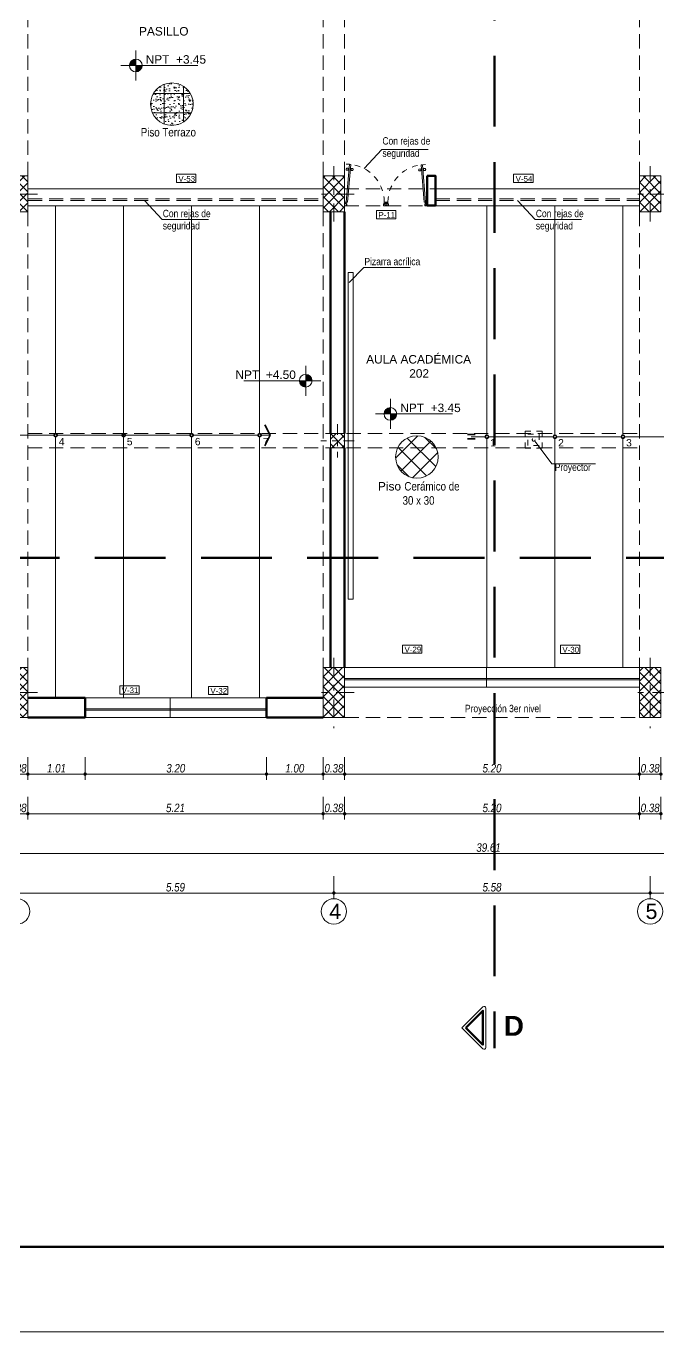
# Model space of a CAD drawing. Header units: inches. Extents: x 140 to 978, y -82 to 38.
# Drawn here: x 700.98 to 712.13, y -22.35 to 0.7 of the extents above; entities that cross this region are included whole.
import ezdxf

# ---------------------------------------------------------------- set-up
doc = ezdxf.new("R2010")
doc.units = ezdxf.units.IN
doc.header["$MEASUREMENT"] = 0
for name, pattern in [('DASHDOT2', [12.7, 6.35, -3.175, 0, -3.175]), ('DASHED', [0.75, 0.5, -0.25]), ('DASHED2', [0.375, 0.25, -0.125])]:
    doc.linetypes.add(name, pattern=pattern)
doc.layers.get('0').update_dxf_attribs({"lineweight": 0})
for name, color, linetype, lineweight in [('UNSAAC CUBIERTAS', 22, 'Continuous', 0), ('UNSAAC- ROTULO', 7, 'Continuous', 60), ('UNSAAC-COLUMNA', 24, 'Continuous', 0), ('UNSAAC-CORTE ESTRUCTURA', 7, 'Continuous', 70), ('UNSAAC-CORTE MURO', 42, 'Continuous', 35), ('UNSAAC-COTA', 48, 'Continuous', 0), ('UNSAAC-EJE COLUMNA', 22, 'DASHDOT2', 0), ('UNSAAC-FACHADA(2DO PLANO)', 7, 'Continuous', 30), ('UNSAAC-LINEA DE CORTE', 7, 'Continuous', 70), ('UNSAAC-LLAMADOS', 88, 'Continuous', 0), ('UNSAAC-MUEBLE', 254, 'Continuous', 0), ('UNSAAC-MURETE', 146, 'Continuous', 20), ('UNSAAC-MUROS', 7, 'Continuous', 70), ('UNSAAC-PISOS', 253, 'Continuous', 0), ('UNSAAC-PROYECCIONES', 38, 'DASHED2', 0), ('UNSAAC-TEXTOS', 250, 'Continuous', 0), ('UNSAAC-TEXTURAS', 250, 'Continuous', 0), ('UNSAAC-VANOS', 24, 'Continuous', 0)]:
    doc.layers.add(name, color=color, linetype=linetype, lineweight=lineweight)
doc.styles.add('5mm', font='GOTHIC.TTF', dxfattribs={"height": 5})
doc.styles.add('narrow', font='')
doc.styles.get("Standard").update_dxf_attribs({"font": 'arial.ttf'})
doc.styles.get('narrow').set_extended_font_data('Arial Narrow', italic=True)
doc.dimstyles.new('1EN75', dxfattribs={"dimtxt": 0.15, "dimasz": 0.06, "dimexe": 0.1, "dimexo": 0.15, "dimgap": 0.025, "dimtad": 1, "dimzin": 1, "dimdsep": 46, "dimtxsty": 'narrow', "dimblk": 'DOT', "dimcen": 0.1, "dimclrd": 256, "dimclre": 256, "dimclrt": 256, "dimaunit": 1, "dimadec": 3, "dimazin": 0, "dimtfac": 1, "dimtmove": 2, "dimatfit": 3, "dimldrblk": 'ARCHTICK', "dimfxl": 0.3, "dimfxlon": 1, "dimtolj": 1, "dimtzin": 0, "dimlwd": 0, "dimlwe": 0, "dimarcsym": 0})

# ---------------------------------------------------------------- blocks, each defined once
blk = doc.blocks.new('PRTX80')
at = {"layer": 'UNSAAC-TEXTOS'}
h = blk.add_hatch(dxfattribs=at)
h.set_pattern_fill('ANSI31', color=256, scale=0.01, style=0)
h.set_pattern_definition([(45, (-1.629623, -4.234902), (-0.02245064, 0.02245064), [])])
h.paths.add_polyline_path([(-0.755, 0.036), (-0.8, 0.036), (-0.8, -0.036), (-0.769, -0.036), (-0.769, 0), (-0.755, 0)])
h.paths.add_polyline_path([(0, 0.036), (-0.045, 0.036), (-0.045, 0), (-0.032, 0), (-0.032, -0.036), (0, -0.036)])
at = {"layer": 'UNSAAC-PROYECCIONES', "ltscale": 0.15}
blk.add_arc((-0.032, -0.036), 0.737, 180, 270, dxfattribs=at)
at = {"layer": 'UNSAAC-TEXTOS'}
for p, q in [((-0.165, -0.662), (-0.166, -0.669)), ((-0.162, -0.67), (-0.166, -0.669)), ((-0.162, -0.662), (-0.165, -0.662)), ((-0.161, -0.651), (-0.163, -0.681)), ((-0.13, -0.688), (-0.16, -0.685)), ((-0.127, -0.65), (-0.157, -0.648)), ((-0.124, -0.658), (-0.126, -0.68)), ((-0.126, -0.68), (-0.126, -0.684)), ((-0.11, -0.682), (-0.126, -0.68)), ((-0.123, -0.654), (-0.124, -0.658)), ((-0.108, -0.659), (-0.124, -0.658)), ((-0.085, -0.684), (-0.07, -0.685)), ((-0.083, -0.661), (-0.068, -0.663)), ((-0.068, -0.663), (-0.07, -0.685)), ((-0.07, -0.685), (-0.07, -0.689)), ((-0.068, -0.659), (-0.068, -0.663)), ((-0.067, -0.693), (-0.037, -0.695)), ((-0.064, -0.655), (-0.034, -0.658)), ((-0.03, -0.662), (-0.033, -0.692)), ((-0.032, -0.681), (-0.028, -0.681)), ((-0.031, -0.673), (-0.028, -0.673)), ((-0.028, -0.673), (-0.028, -0.681))]:
    blk.add_line(p, q, dxfattribs=at)
for points in [[(-0.8, 0.036), (-0.755, 0.036), (-0.755, 0), (-0.769, 0), (-0.769, -0.036), (-0.8, -0.036), (-0.8, 0.036)], [(-0.045, 0.036), (0, 0.036), (0, -0.036), (-0.032, -0.036), (-0.032, 0), (-0.045, 0), (-0.045, 0.036)]]:
    blk.add_lwpolyline(points, dxfattribs=at)
blk.add_lwpolyline([(-0.056, -0.034), (-0.032, -0.036), (-0.093, -0.77), (-0.117, -0.768)], close=True, dxfattribs=at)
for centre, start, end in [((-0.16, -0.681), 175.2462, 265.2462), ((-0.157, -0.651), 85.2462, 175.2462), ((-0.13, -0.684), 265.2462, 355.2462), ((-0.127, -0.654), 355.2462, 85.2462), ((-0.067, -0.689), 175.2462, 265.2462), ((-0.064, -0.659), 85.2462, 175.2462), ((-0.037, -0.691), 265.2462, 355.2462), ((-0.034, -0.662), 355.2462, 85.2462)]:
    blk.add_arc(centre, 0.00375, start, end, dxfattribs=at)
blk = doc.blocks.new('A$C1DC20D96')
at = {"layer": 'UNSAAC-MUEBLE', "xscale": -1.167239801663273, "yscale": 1.167239801663273, "zscale": 1.167239801663273, "rotation": 180}
blk.add_blockref('PRTX80', (0, 0.034), dxfattribs=at)
blk = doc.blocks.new('_Dot')
at = {"color": 0, "linetype": 'ByBlock', "lineweight": -2}
blk.add_line((-0.5, 0), (-1, 0), dxfattribs=at)
at = {"color": 0, "linetype": 'ByBlock', "const_width": 0.5}
blk.add_lwpolyline([(-0.25, 0, 1), (0.25, 0, 1)], format="xyb", close=True, dxfattribs=at)
blk = doc.blocks.new('*D57')
at = {"layer": 'Defpoints', "color": 0, "transparency": 16777216}
for p in [(700.82, -11.691), (706.41, -11.691), (706.41, -14.601)]:
    blk.add_point(p, dxfattribs=at)
at = {"layer": 'UNSAAC-COTA', "lineweight": 0, "transparency": 16777216}
for p, q in [((700.82, -14.301), (700.82, -14.701)), ((706.41, -14.301), (706.41, -14.701)), ((700.88, -14.601), (706.35, -14.601))]:
    blk.add_line(p, q, dxfattribs=at)
at = {"layer": 'UNSAAC-COTA', "lineweight": 0, "transparency": 16777216, "xscale": 0.06, "yscale": 0.06, "zscale": 0.06, "rotation": 180}
blk.add_blockref('_Dot', (700.82, -14.601), dxfattribs=at)
at = {"layer": 'UNSAAC-COTA', "lineweight": 0, "transparency": 16777216, "xscale": 0.06, "yscale": 0.06, "zscale": 0.06}
blk.add_blockref('_Dot', (706.41, -14.601), dxfattribs=at)
at = {"layer": 'UNSAAC-COTA', "transparency": 16777216, "insert": (703.615, -14.499), "char_height": 0.15, "attachment_point": 5, "style": 'narrow'}
blk.add_mtext('\\A1;5.59', dxfattribs=at)
blk = doc.blocks.new('_ArchTick')
at = {"layer": 'UNSAAC-FACHADA(2DO PLANO)', "color": 0, "const_width": 0.15}
blk.add_lwpolyline([(-0.5, -0.5), (0.5, 0.5)], dxfattribs=at)
blk = doc.blocks.new('*D58')
at = {"layer": 'Defpoints', "color": 0, "transparency": 16777216}
for p in [(706.41, -11.691), (711.99, -11.691), (711.99, -14.601)]:
    blk.add_point(p, dxfattribs=at)
at = {"layer": 'UNSAAC-COTA', "lineweight": 0, "transparency": 16777216}
for p, q in [((706.41, -14.301), (706.41, -14.701)), ((711.99, -14.301), (711.99, -14.701)), ((706.47, -14.601), (711.93, -14.601))]:
    blk.add_line(p, q, dxfattribs=at)
at = {"layer": 'UNSAAC-COTA', "lineweight": 0, "transparency": 16777216, "xscale": 0.06, "yscale": 0.06, "zscale": 0.06, "rotation": 180}
blk.add_blockref('_Dot', (706.41, -14.601), dxfattribs=at)
at = {"layer": 'UNSAAC-COTA', "lineweight": 0, "transparency": 16777216, "xscale": 0.06, "yscale": 0.06, "zscale": 0.06}
blk.add_blockref('_Dot', (711.99, -14.601), dxfattribs=at)
at = {"layer": 'UNSAAC-COTA', "transparency": 16777216, "insert": (709.2, -14.499), "char_height": 0.15, "attachment_point": 5, "style": 'narrow'}
blk.add_mtext('\\A1;5.58', dxfattribs=at)
blk = doc.blocks.new('*D59')
at = {"layer": 'Defpoints', "color": 0, "transparency": 16777216}
for p in [(711.99, -11.691), (717.58, -11.691), (717.58, -14.601)]:
    blk.add_point(p, dxfattribs=at)
at = {"layer": 'UNSAAC-COTA', "lineweight": 0, "transparency": 16777216}
for p, q in [((711.99, -14.301), (711.99, -14.701)), ((717.58, -14.301), (717.58, -14.701)), ((712.05, -14.601), (717.52, -14.601))]:
    blk.add_line(p, q, dxfattribs=at)
at = {"layer": 'UNSAAC-COTA', "lineweight": 0, "transparency": 16777216, "xscale": 0.06, "yscale": 0.06, "zscale": 0.06, "rotation": 180}
blk.add_blockref('_Dot', (711.99, -14.601), dxfattribs=at)
at = {"layer": 'UNSAAC-COTA', "lineweight": 0, "transparency": 16777216, "xscale": 0.06, "yscale": 0.06, "zscale": 0.06}
blk.add_blockref('_Dot', (717.58, -14.601), dxfattribs=at)
at = {"layer": 'UNSAAC-COTA', "transparency": 16777216, "insert": (714.785, -14.499), "char_height": 0.15, "attachment_point": 5, "style": 'narrow'}
blk.add_mtext('\\A1;5.59', dxfattribs=at)
blk = doc.blocks.new('*D165')
at = {"layer": 'Defpoints', "color": 0, "transparency": 16777216}
for p in [(700.63, -11.501), (701.01, -11.501), (701.01, -12.501)]:
    blk.add_point(p, dxfattribs=at)
at = {"layer": 'UNSAAC-COTA', "lineweight": 0, "transparency": 16777216}
for p, q in [((700.63, -12.201), (700.63, -12.601)), ((701.01, -12.201), (701.01, -12.601)), ((700.69, -12.501), (700.95, -12.501))]:
    blk.add_line(p, q, dxfattribs=at)
at = {"layer": 'UNSAAC-COTA', "lineweight": 0, "transparency": 16777216, "xscale": 0.06, "yscale": 0.06, "zscale": 0.06, "rotation": 180}
blk.add_blockref('_Dot', (700.63, -12.501), dxfattribs=at)
at = {"layer": 'UNSAAC-COTA', "lineweight": 0, "transparency": 16777216, "xscale": 0.06, "yscale": 0.06, "zscale": 0.06}
blk.add_blockref('_Dot', (701.01, -12.501), dxfattribs=at)
at = {"layer": 'UNSAAC-COTA', "transparency": 16777216, "insert": (700.82, -12.399), "char_height": 0.15, "attachment_point": 5, "style": 'narrow'}
blk.add_mtext('\\A1;0.38', dxfattribs=at)
blk = doc.blocks.new('*D166')
at = {"layer": 'Defpoints', "color": 0, "transparency": 16777216}
for p in [(701.01, -11.501), (702.02, -11.501), (702.02, -12.501)]:
    blk.add_point(p, dxfattribs=at)
at = {"layer": 'UNSAAC-COTA', "lineweight": 0, "transparency": 16777216}
for p, q in [((701.01, -12.201), (701.01, -12.601)), ((702.02, -12.201), (702.02, -12.601)), ((701.07, -12.501), (701.96, -12.501))]:
    blk.add_line(p, q, dxfattribs=at)
at = {"layer": 'UNSAAC-COTA', "lineweight": 0, "transparency": 16777216, "xscale": 0.06, "yscale": 0.06, "zscale": 0.06, "rotation": 180}
blk.add_blockref('_Dot', (701.01, -12.501), dxfattribs=at)
at = {"layer": 'UNSAAC-COTA', "lineweight": 0, "transparency": 16777216, "xscale": 0.06, "yscale": 0.06, "zscale": 0.06}
blk.add_blockref('_Dot', (702.02, -12.501), dxfattribs=at)
at = {"layer": 'UNSAAC-COTA', "transparency": 16777216, "insert": (701.515, -12.399), "char_height": 0.15, "attachment_point": 5, "style": 'narrow'}
blk.add_mtext('\\A1;1.01', dxfattribs=at)
blk = doc.blocks.new('*D167')
at = {"layer": 'Defpoints', "color": 0, "transparency": 16777216}
for p in [(702.02, -11.501), (705.22, -11.501), (705.22, -12.501)]:
    blk.add_point(p, dxfattribs=at)
at = {"layer": 'UNSAAC-COTA', "lineweight": 0, "transparency": 16777216}
for p, q in [((702.02, -12.201), (702.02, -12.601)), ((705.22, -12.201), (705.22, -12.601)), ((702.08, -12.501), (705.16, -12.501))]:
    blk.add_line(p, q, dxfattribs=at)
at = {"layer": 'UNSAAC-COTA', "lineweight": 0, "transparency": 16777216, "xscale": 0.06, "yscale": 0.06, "zscale": 0.06, "rotation": 180}
blk.add_blockref('_Dot', (702.02, -12.501), dxfattribs=at)
at = {"layer": 'UNSAAC-COTA', "lineweight": 0, "transparency": 16777216, "xscale": 0.06, "yscale": 0.06, "zscale": 0.06}
blk.add_blockref('_Dot', (705.22, -12.501), dxfattribs=at)
at = {"layer": 'UNSAAC-COTA', "transparency": 16777216, "insert": (703.62, -12.399), "char_height": 0.15, "attachment_point": 5, "style": 'narrow'}
blk.add_mtext('\\A1;3.20', dxfattribs=at)
blk = doc.blocks.new('*D168')
at = {"layer": 'Defpoints', "color": 0, "transparency": 16777216}
for p in [(705.22, -11.501), (706.22, -11.501), (706.22, -12.501)]:
    blk.add_point(p, dxfattribs=at)
at = {"layer": 'UNSAAC-COTA', "lineweight": 0, "transparency": 16777216}
for p, q in [((705.22, -12.201), (705.22, -12.601)), ((706.22, -12.201), (706.22, -12.601)), ((705.28, -12.501), (706.16, -12.501))]:
    blk.add_line(p, q, dxfattribs=at)
at = {"layer": 'UNSAAC-COTA', "lineweight": 0, "transparency": 16777216, "xscale": 0.06, "yscale": 0.06, "zscale": 0.06, "rotation": 180}
blk.add_blockref('_Dot', (705.22, -12.501), dxfattribs=at)
at = {"layer": 'UNSAAC-COTA', "lineweight": 0, "transparency": 16777216, "xscale": 0.06, "yscale": 0.06, "zscale": 0.06}
blk.add_blockref('_Dot', (706.22, -12.501), dxfattribs=at)
at = {"layer": 'UNSAAC-COTA', "transparency": 16777216, "insert": (705.72, -12.399), "char_height": 0.15, "attachment_point": 5, "style": 'narrow'}
blk.add_mtext('\\A1;1.00', dxfattribs=at)
blk = doc.blocks.new('*D64')
at = {"layer": 'Defpoints', "color": 0, "transparency": 16777216}
for p in [(706.22, -11.501), (706.6, -11.501), (706.6, -12.501)]:
    blk.add_point(p, dxfattribs=at)
at = {"layer": 'UNSAAC-COTA', "lineweight": 0, "transparency": 16777216}
for p, q in [((706.22, -12.201), (706.22, -12.601)), ((706.6, -12.201), (706.6, -12.601)), ((706.28, -12.501), (706.54, -12.501))]:
    blk.add_line(p, q, dxfattribs=at)
at = {"layer": 'UNSAAC-COTA', "lineweight": 0, "transparency": 16777216, "xscale": 0.06, "yscale": 0.06, "zscale": 0.06, "rotation": 180}
blk.add_blockref('_Dot', (706.22, -12.501), dxfattribs=at)
at = {"layer": 'UNSAAC-COTA', "lineweight": 0, "transparency": 16777216, "xscale": 0.06, "yscale": 0.06, "zscale": 0.06}
blk.add_blockref('_Dot', (706.6, -12.501), dxfattribs=at)
at = {"layer": 'UNSAAC-COTA', "transparency": 16777216, "insert": (706.41, -12.399), "char_height": 0.15, "attachment_point": 5, "style": 'narrow'}
blk.add_mtext('\\A1;0.38', dxfattribs=at)
blk = doc.blocks.new('*D65')
at = {"layer": 'Defpoints', "color": 0, "transparency": 16777216}
for p in [(706.6, -11.501), (711.8, -11.501), (711.8, -12.501)]:
    blk.add_point(p, dxfattribs=at)
at = {"layer": 'UNSAAC-COTA', "lineweight": 0, "transparency": 16777216}
for p, q in [((706.6, -12.201), (706.6, -12.601)), ((711.8, -12.201), (711.8, -12.601)), ((706.66, -12.501), (711.74, -12.501))]:
    blk.add_line(p, q, dxfattribs=at)
at = {"layer": 'UNSAAC-COTA', "lineweight": 0, "transparency": 16777216, "xscale": 0.06, "yscale": 0.06, "zscale": 0.06, "rotation": 180}
blk.add_blockref('_Dot', (706.6, -12.501), dxfattribs=at)
at = {"layer": 'UNSAAC-COTA', "lineweight": 0, "transparency": 16777216, "xscale": 0.06, "yscale": 0.06, "zscale": 0.06}
blk.add_blockref('_Dot', (711.8, -12.501), dxfattribs=at)
at = {"layer": 'UNSAAC-COTA', "transparency": 16777216, "insert": (709.2, -12.399), "char_height": 0.15, "attachment_point": 5, "style": 'narrow'}
blk.add_mtext('\\A1;5.20', dxfattribs=at)
blk = doc.blocks.new('*D169')
at = {"layer": 'Defpoints', "color": 0, "transparency": 16777216}
for p in [(711.8, -11.501), (712.18, -11.501), (712.18, -12.501)]:
    blk.add_point(p, dxfattribs=at)
at = {"layer": 'UNSAAC-COTA', "lineweight": 0, "transparency": 16777216}
for p, q in [((711.8, -12.201), (711.8, -12.601)), ((712.18, -12.201), (712.18, -12.601)), ((711.86, -12.501), (712.12, -12.501))]:
    blk.add_line(p, q, dxfattribs=at)
at = {"layer": 'UNSAAC-COTA', "lineweight": 0, "transparency": 16777216, "xscale": 0.06, "yscale": 0.06, "zscale": 0.06, "rotation": 180}
blk.add_blockref('_Dot', (711.8, -12.501), dxfattribs=at)
at = {"layer": 'UNSAAC-COTA', "lineweight": 0, "transparency": 16777216, "xscale": 0.06, "yscale": 0.06, "zscale": 0.06}
blk.add_blockref('_Dot', (712.18, -12.501), dxfattribs=at)
at = {"layer": 'UNSAAC-COTA', "transparency": 16777216, "insert": (711.99, -12.399), "char_height": 0.15, "attachment_point": 5, "style": 'narrow'}
blk.add_mtext('\\A1;0.38', dxfattribs=at)
blk = doc.blocks.new('*D73')
at = {"layer": 'Defpoints', "color": 0, "transparency": 16777216}
for p in [(700.63, -11.501), (701.01, -11.501), (701.01, -13.201)]:
    blk.add_point(p, dxfattribs=at)
at = {"layer": 'UNSAAC-COTA', "lineweight": 0, "transparency": 16777216}
for p, q in [((700.63, -12.901), (700.63, -13.301)), ((701.01, -12.901), (701.01, -13.301)), ((700.69, -13.201), (700.95, -13.201))]:
    blk.add_line(p, q, dxfattribs=at)
at = {"layer": 'UNSAAC-COTA', "lineweight": 0, "transparency": 16777216, "xscale": 0.06, "yscale": 0.06, "zscale": 0.06, "rotation": 180}
blk.add_blockref('_Dot', (700.63, -13.201), dxfattribs=at)
at = {"layer": 'UNSAAC-COTA', "lineweight": 0, "transparency": 16777216, "xscale": 0.06, "yscale": 0.06, "zscale": 0.06}
blk.add_blockref('_Dot', (701.01, -13.201), dxfattribs=at)
at = {"layer": 'UNSAAC-COTA', "transparency": 16777216, "insert": (700.82, -13.099), "char_height": 0.15, "attachment_point": 5, "style": 'narrow'}
blk.add_mtext('\\A1;0.38', dxfattribs=at)
blk = doc.blocks.new('*D74')
at = {"layer": 'Defpoints', "color": 0, "transparency": 16777216}
for p in [(701.01, -11.501), (706.22, -11.501), (706.22, -13.201)]:
    blk.add_point(p, dxfattribs=at)
at = {"layer": 'UNSAAC-COTA', "lineweight": 0, "transparency": 16777216}
for p, q in [((701.01, -12.901), (701.01, -13.301)), ((706.22, -12.901), (706.22, -13.301)), ((701.07, -13.201), (706.16, -13.201))]:
    blk.add_line(p, q, dxfattribs=at)
at = {"layer": 'UNSAAC-COTA', "lineweight": 0, "transparency": 16777216, "xscale": 0.06, "yscale": 0.06, "zscale": 0.06, "rotation": 180}
blk.add_blockref('_Dot', (701.01, -13.201), dxfattribs=at)
at = {"layer": 'UNSAAC-COTA', "lineweight": 0, "transparency": 16777216, "xscale": 0.06, "yscale": 0.06, "zscale": 0.06}
blk.add_blockref('_Dot', (706.22, -13.201), dxfattribs=at)
at = {"layer": 'UNSAAC-COTA', "transparency": 16777216, "insert": (703.615, -13.099), "char_height": 0.15, "attachment_point": 5, "style": 'narrow'}
blk.add_mtext('\\A1;5.21', dxfattribs=at)
blk = doc.blocks.new('*D75')
at = {"layer": 'Defpoints', "color": 0, "transparency": 16777216}
for p in [(706.22, -11.501), (706.6, -11.501), (706.6, -13.201)]:
    blk.add_point(p, dxfattribs=at)
at = {"layer": 'UNSAAC-COTA', "lineweight": 0, "transparency": 16777216}
for p, q in [((706.22, -12.901), (706.22, -13.301)), ((706.6, -12.901), (706.6, -13.301)), ((706.28, -13.201), (706.54, -13.201))]:
    blk.add_line(p, q, dxfattribs=at)
at = {"layer": 'UNSAAC-COTA', "lineweight": 0, "transparency": 16777216, "xscale": 0.06, "yscale": 0.06, "zscale": 0.06, "rotation": 180}
blk.add_blockref('_Dot', (706.22, -13.201), dxfattribs=at)
at = {"layer": 'UNSAAC-COTA', "lineweight": 0, "transparency": 16777216, "xscale": 0.06, "yscale": 0.06, "zscale": 0.06}
blk.add_blockref('_Dot', (706.6, -13.201), dxfattribs=at)
at = {"layer": 'UNSAAC-COTA', "transparency": 16777216, "insert": (706.41, -13.099), "char_height": 0.15, "attachment_point": 5, "style": 'narrow'}
blk.add_mtext('\\A1;0.38', dxfattribs=at)
blk = doc.blocks.new('*D76')
at = {"layer": 'Defpoints', "color": 0, "transparency": 16777216}
for p in [(706.6, -11.501), (711.8, -11.501), (711.8, -13.201)]:
    blk.add_point(p, dxfattribs=at)
at = {"layer": 'UNSAAC-COTA', "lineweight": 0, "transparency": 16777216}
for p, q in [((706.6, -12.901), (706.6, -13.301)), ((711.8, -12.901), (711.8, -13.301)), ((706.66, -13.201), (711.74, -13.201))]:
    blk.add_line(p, q, dxfattribs=at)
at = {"layer": 'UNSAAC-COTA', "lineweight": 0, "transparency": 16777216, "xscale": 0.06, "yscale": 0.06, "zscale": 0.06, "rotation": 180}
blk.add_blockref('_Dot', (706.6, -13.201), dxfattribs=at)
at = {"layer": 'UNSAAC-COTA', "lineweight": 0, "transparency": 16777216, "xscale": 0.06, "yscale": 0.06, "zscale": 0.06}
blk.add_blockref('_Dot', (711.8, -13.201), dxfattribs=at)
at = {"layer": 'UNSAAC-COTA', "transparency": 16777216, "insert": (709.2, -13.099), "char_height": 0.15, "attachment_point": 5, "style": 'narrow'}
blk.add_mtext('\\A1;5.20', dxfattribs=at)
blk = doc.blocks.new('*D77')
at = {"layer": 'Defpoints', "color": 0, "transparency": 16777216}
for p in [(711.8, -11.501), (712.18, -11.501), (712.18, -13.201)]:
    blk.add_point(p, dxfattribs=at)
at = {"layer": 'UNSAAC-COTA', "lineweight": 0, "transparency": 16777216}
for p, q in [((711.8, -12.901), (711.8, -13.301)), ((712.18, -12.901), (712.18, -13.301)), ((711.86, -13.201), (712.12, -13.201))]:
    blk.add_line(p, q, dxfattribs=at)
at = {"layer": 'UNSAAC-COTA', "lineweight": 0, "transparency": 16777216, "xscale": 0.06, "yscale": 0.06, "zscale": 0.06, "rotation": 180}
blk.add_blockref('_Dot', (711.8, -13.201), dxfattribs=at)
at = {"layer": 'UNSAAC-COTA', "lineweight": 0, "transparency": 16777216, "xscale": 0.06, "yscale": 0.06, "zscale": 0.06}
blk.add_blockref('_Dot', (712.18, -13.201), dxfattribs=at)
at = {"layer": 'UNSAAC-COTA', "transparency": 16777216, "insert": (711.99, -13.099), "char_height": 0.15, "attachment_point": 5, "style": 'narrow'}
blk.add_mtext('\\A1;0.38', dxfattribs=at)
blk = doc.blocks.new('*D82')
at = {"layer": 'Defpoints', "color": 0, "transparency": 16777216}
for p in [(689.335, -1.734), (728.94, -11.501), (728.94, -13.901)]:
    blk.add_point(p, dxfattribs=at)
at = {"layer": 'UNSAAC-COTA', "lineweight": 0, "transparency": 16777216}
for p, q in [((689.335, -13.601), (689.335, -14.001)), ((728.94, -13.601), (728.94, -14.001)), ((689.395, -13.901), (728.88, -13.901))]:
    blk.add_line(p, q, dxfattribs=at)
at = {"layer": 'UNSAAC-COTA', "lineweight": 0, "transparency": 16777216, "xscale": 0.06, "yscale": 0.06, "zscale": 0.06, "rotation": 180}
blk.add_blockref('_Dot', (689.335, -13.901), dxfattribs=at)
at = {"layer": 'UNSAAC-COTA', "lineweight": 0, "transparency": 16777216, "xscale": 0.06, "yscale": 0.06, "zscale": 0.06}
blk.add_blockref('_Dot', (728.94, -13.901), dxfattribs=at)
at = {"layer": 'UNSAAC-COTA', "transparency": 16777216, "insert": (709.138, -13.799), "char_height": 0.15, "attachment_point": 5, "style": 'narrow'}
blk.add_mtext('\\A1;39.61', dxfattribs=at)
blk = doc.blocks.new('npt')
at = {"layer": 'UNSAAC-TEXTOS'}
h = blk.add_hatch(color=0, dxfattribs=at)
h.dxf.hatch_style = 1
h.paths.add_polyline_path([(0.052, 0), (0, 0), (0, -0.052, 0.414214)])
h.paths.add_polyline_path([(0, 0.052, 0.414214), (-0.052, 0), (0, 0)])
at = {"layer": 'UNSAAC-TEXTOS', "color": 0}
for p, q in [((0, -0.123), (0, 0.123)), ((-0.123, 0), (0.507, 0))]:
    blk.add_line(p, q, dxfattribs=at)
blk.add_circle((0, 0), 0.0522, dxfattribs=at)
blk = doc.blocks.new('colum2')
at = {"layer": 'UNSAAC-TEXTURAS'}
h = blk.add_hatch(dxfattribs=at)
h.set_pattern_fill('ANSI37', color=256)
h.paths.add_polyline_path([(872.373, 198.546), (872.373, 198.421), (872.498, 198.421), (872.498, 198.546)])
h.paths.add_polyline_path([(872.498, 198.421), (872.623, 198.421), (872.623, 198.546), (872.498, 198.546)])
h.paths.add_polyline_path([(872.498, 198.296), (872.623, 198.296), (872.623, 198.421), (872.498, 198.421)])
h.paths.add_polyline_path([(872.498, 198.421), (872.373, 198.421), (872.373, 198.296), (872.498, 198.296)])
at = {"layer": 'UNSAAC-COLUMNA'}
blk.add_lwpolyline([(872.373, 198.546), (872.623, 198.546), (872.623, 198.296), (872.373, 198.296)], close=True, dxfattribs=at)
at = {"layer": 'UNSAAC-EJE COLUMNA', "ltscale": 0.03}
for p, q in [((872.498, 198.716), (872.498, 198.126)), ((872.793, 198.421), (872.203, 198.421))]:
    blk.add_line(p, q, dxfattribs=at)
blk = doc.blocks.new('cs1')
at = {"layer": 'UNSAAC-TEXTURAS'}
h = blk.add_hatch(dxfattribs=at)
h.set_pattern_fill('ANSI37', color=256)
h.paths.add_polyline_path([(850.008, 169.826), (850.198, 169.826), (850.198, 170.266), (850.008, 170.266)])
h.paths.add_polyline_path([(850.198, 169.826), (850.388, 169.826), (850.388, 170.266), (850.198, 170.266)])
h.paths.add_polyline_path([(850.388, 169.826), (850.198, 169.826), (850.198, 169.386), (850.388, 169.386)])
h.paths.add_polyline_path([(850.198, 169.826), (850.008, 169.826), (850.008, 169.386), (850.198, 169.386)])
at = {"layer": 'UNSAAC-COLUMNA'}
blk.add_lwpolyline([(850.388, 169.386), (850.388, 170.266), (850.008, 170.266), (850.008, 169.386)], close=True, dxfattribs=at)
at = {"layer": 'UNSAAC-EJE COLUMNA', "ltscale": 0.05}
for p, q in [((850.198, 170.436), (850.198, 169.196)), ((850.558, 169.826), (849.828, 169.826))]:
    blk.add_line(p, q, dxfattribs=at)
blk = doc.blocks.new('c')
at = {"layer": 'UNSAAC-TEXTURAS'}
h = blk.add_hatch(dxfattribs=at)
h.set_pattern_fill('ANSI37', color=256)
h.set_pattern_definition([(45, (-855.58834, -178.38853), (-0.088388348, 0.088388348), []), (135, (-855.58834, -178.38853), (-0.088388348, -0.088388348), [])])
h.paths.add_polyline_path([(0.19, 0.635), (0, 0.635), (0, 0.316), (0.19, 0.316)])
h.paths.add_polyline_path([(0.19, 0.316), (0.38, 0.316), (0.38, 0.635), (0.19, 0.635)])
h.paths.add_polyline_path([(0.19, 0), (0.38, 0), (0.38, 0.316), (0.19, 0.316)])
h.paths.add_polyline_path([(0.19, 0.316), (0, 0.316), (0, 0), (0.19, 0)])
at = {"layer": 'UNSAAC-COLUMNA'}
blk.add_lwpolyline([(0, 0), (0, 0.635), (0.38, 0.635), (0.38, 0)], dxfattribs=at)
blk.add_lwpolyline([(0, 0.635), (0.38, 0.635), (0.38, 0), (0, 0)], close=True, dxfattribs=at)
at = {"layer": 'UNSAAC-EJE COLUMNA', "ltscale": 0.05}
for p, q in [((0.19, -0.172), (0.19, 0.805)), ((0.55, 0.316), (-0.17, 0.316))]:
    blk.add_line(p, q, dxfattribs=at)
blk = doc.blocks.new('A$C71314F6E')
at = {"layer": 'UNSAAC-TEXTURAS'}
for name, p in [('c', (11.718, -9.945)), ('c', (17.308, -9.945)), ('c', (22.888, -9.945)), ('colum2', (-854.935, -212.406)), ('cs1', (-838.29, -188.256)), ('cs1', (-832.7, -188.256)), ('cs1', (-827.12, -188.256))]:
    blk.add_blockref(name, p, dxfattribs=at)
blk = doc.blocks.new('ETRUCTURA INFORMATIVA')
at = {"layer": 'UNSAAC-PROYECCIONES'}
for p, q in [((1160.01, -1.941), (1160.01, 2.279)), ((1165.22, -1.941), (1165.22, 2.279)), ((1165.6, -1.941), (1165.6, 2.279)), ((1170.8, -1.941), (1170.8, 2.279)), ((1160.01, -2.171), (1165.22, -2.171)), ((1165.6, -2.171), (1170.8, -2.171)), ((1160.01, -2.471), (1165.22, -2.471)), ((1165.6, -2.471), (1170.8, -2.471)), ((1160.01, -2.576), (1160.01, -10.621)), ((1165.22, -2.576), (1165.22, -10.621)), ((1165.6, -2.576), (1165.6, -10.621)), ((1170.8, -2.576), (1170.8, -10.621)), ((1160.01, -6.491), (1170.8, -6.491)), ((1160.01, -6.741), (1170.8, -6.741)), ((1160.01, -11.156), (1165.22, -11.156)), ((1160.01, -11.501), (1165.22, -11.501)), ((1165.6, -11.501), (1170.8, -11.501))]:
    blk.add_line(p, q, dxfattribs=at)
at = {"layer": 'UNSAAC-COLUMNA'}
blk.add_blockref('A$C71314F6E', (1147.912, 7.369), dxfattribs=at)
blk = doc.blocks.new('cañon planta')
at = {"layer": 'UNSAAC-MUEBLE', "linetype": 'DASHED', "ltscale": 0.09}
blk.add_lwpolyline([(750.392, 72.439), (750.692, 72.439), (750.692, 72.139), (750.392, 72.139), (750.392, 72.439)], dxfattribs=at)
blk.add_lwpolyline([(750.442, 72.389), (750.642, 72.389), (750.642, 72.189), (750.442, 72.189)], close=True, dxfattribs=at)
blk.add_circle((750.542, 72.289), 0.025, dxfattribs=at)

msp = doc.modelspace()

# ---------------------------------------------------------------- hatches: boundary and pattern name
at = {"layer": 'UNSAAC-TEXTOS'}
h = msp.add_hatch(dxfattribs=at)
h.set_pattern_fill('_USER', color=256, scale=0.345285, style=0, double=1, pattern_type=0)
h.set_pattern_definition([(0, (703.41343, -0.8289), (0, 0.34529), []), (90, (703.41343, -0.8289), (-0.34529, 2e-17), [])])
edge = h.paths.add_edge_path()
edge.add_arc((703.551, -0.674), 0.375, 0, 360)
h = msp.add_hatch(dxfattribs=at)
h.set_pattern_fill('AR-SAND', color=256, scale=0.0625, style=0, double=1)
h.set_pattern_definition([(37.5, (1101.92168, 78.74907), (-0.003937085, 0.120426486), [0, -0.095, 0, -0.10625, 0, -0.1015625]), (7.5, (1101.92168, 78.74907), (0.110611044, 0.17638413), [0, -0.05125, 0, -0.085625, 0, -0.0328125]), (327.5, (1101.84481, 78.74907), (0.194633866, 0.00035369), [0, -0.03125, 0, -0.1125, 0, -0.146875]), (317.5, (1101.8448, 78.74907), (0.18788291, 0.05485472), [0, -0.015625, 0, -0.07375, 0, -0.084375])])
edge = h.paths.add_edge_path()
edge.add_arc((703.558, -0.672), 0.373, 0, 360)
h = msp.add_hatch(dxfattribs=at)
h.set_pattern_fill('_USER', color=256, scale=0.23019, angle=45, style=0, double=1, pattern_type=0)
h.set_pattern_definition([(45, (642.50653, -93.72448), (-0.16276894, 0.16276894), []), (135, (642.50653, -93.72448), (-0.16276894, -0.16276894), [])])
edge = h.paths.add_edge_path()
edge.add_arc((707.873, -6.904), 0.375, 0, 360)

# ---------------------------------------------------------------- linework, layer by layer
at = {"layer": 'UNSAAC CUBIERTAS', "ltscale": 1.75}
msp.add_lwpolyline([(709.038, -16.611), (708.668, -16.98), (709.038, -17.35, 0.668179), (709.089, -17.328), (709.089, -16.632, 0.668179)], format="xyb", close=True, dxfattribs=at)
at = {"layer": 'UNSAAC- ROTULO', "color": 5, "lineweight": 0, "flags": 128}
msp.add_lwpolyline([(671.895, 31.651), (748.395, 31.651), (748.395, -22.349), (671.895, -22.349)], close=True, dxfattribs=at)
at = {"layer": 'UNSAAC- ROTULO'}
msp.add_lwpolyline([(673.395, 30.151), (746.895, 30.151), (746.895, -20.849), (673.395, -20.849)], close=True, dxfattribs=at)
at = {"layer": 'UNSAAC-CORTE ESTRUCTURA', "ltscale": 2.5}
msp.add_lwpolyline([(708.739, -16.98), (709.039, -17.28), (709.039, -16.68)], close=True, dxfattribs=at)
at = {"layer": 'UNSAAC-CORTE MURO', "ltscale": 0.03}
for p, q in [((708.77, -6.506), (708.903, -6.506)), ((708.77, -6.582), (708.903, -6.582))]:
    msp.add_line(p, q, dxfattribs=at)
at = {"layer": 'UNSAAC-CORTE MURO'}
msp.add_lwpolyline([(705.194, -6.333), (705.284, -6.518), (705.194, -6.704)], dxfattribs=at)
for centre in [(701.5, -6.518), (702.7, -6.518), (703.9, -6.518), (705.1, -6.518), (709.11, -6.546), (710.31, -6.546), (711.51, -6.546)]:
    msp.add_circle(centre, 0.0278, dxfattribs=at)
at = {"layer": 'UNSAAC-LINEA DE CORTE', "linetype": 'DASHED', "ltscale": 2.5}
for p, q in [((709.244, 28.305), (709.244, -17.342)), ((679.691, -8.683), (739.094, -8.683))]:
    msp.add_line(p, q, dxfattribs=at)
at = {"layer": 'UNSAAC-LLAMADOS', "ltscale": 2.5}
for points in [[(708.072, -1.474), (707.254, -1.474), (706.942, -1.81)], [(704.197, -2.708), (703.378, -2.708), (703.066, -2.372)], [(710.78, -2.708), (709.962, -2.708), (709.65, -2.372)], [(707.755, -3.555), (706.937, -3.555), (706.677, -3.824)]]:
    msp.add_lwpolyline(points, dxfattribs=at)
at = {"layer": 'UNSAAC-LLAMADOS'}
msp.add_lwpolyline([(711.025, -7.023), (710.254, -7.023), (709.959, -6.631)], dxfattribs=at)
at = {"layer": 'UNSAAC-MUEBLE', "ltscale": 2.5}
msp.add_lwpolyline([(706.663, -3.644), (706.752, -3.644), (706.752, -9.411), (706.663, -9.411)], close=True, dxfattribs=at)
at = {"layer": 'UNSAAC-MURETE'}
for p, q in [((701.01, -2.171), (706.22, -2.171)), ((701.01, -2.541), (701.01, -2.241)), ((708.205, -2.462), (708.205, -2.162)), ((708.205, -2.171), (711.8, -2.171)), ((706.22, -2.471), (701.01, -2.471)), ((711.8, -2.471), (708.205, -2.471))]:
    msp.add_line(p, q, dxfattribs=at)
msp.add_lwpolyline([(706.6, -10.621), (709.1, -10.621), (709.1, -10.966), (706.6, -10.966), (706.6, -10.735)], dxfattribs=at)
for points in [[(709.1, -10.621), (711.8, -10.621), (711.8, -10.966), (709.1, -10.966)], [(702.02, -11.156), (703.52, -11.156), (703.52, -11.501), (702.02, -11.501)], [(703.52, -11.156), (705.22, -11.156), (705.22, -11.501), (703.52, -11.501)]]:
    msp.add_lwpolyline(points, close=True, dxfattribs=at)
at = {"layer": 'UNSAAC-MUROS'}
for p, q in [((706.35, -2.576), (706.35, -6.491)), ((706.6, -6.491), (706.6, -2.576)), ((706.35, -6.741), (706.35, -10.621)), ((706.6, -10.621), (706.6, -6.741)), ((701.01, -11.156), (702.02, -11.156)), ((702.02, -11.156), (702.02, -11.501)), ((705.22, -11.156), (706.22, -11.156)), ((705.22, -11.501), (705.22, -11.156)), ((702.02, -11.501), (701.01, -11.501)), ((706.22, -11.501), (705.22, -11.501))]:
    msp.add_line(p, q, dxfattribs=at)
msp.add_lwpolyline([(708.055, -1.941), (708.205, -1.941), (708.205, -2.462), (708.055, -2.462)], close=True, dxfattribs=at)
at = {"layer": 'UNSAAC-PISOS'}
for p, q in [((701.5, -2.462), (701.5, -6.491)), ((702.7, -2.462), (702.7, -11.156)), ((703.9, -2.462), (703.9, -6.491)), ((705.1, -2.462), (705.1, -6.491)), ((709.11, -2.462), (709.11, -6.518)), ((709.11, -6.518), (709.11, -2.462)), ((710.31, -2.462), (710.31, -6.518)), ((711.51, -2.462), (711.51, -6.518)), ((701.5, -6.546), (701.5, -11.156)), ((703.9, -6.546), (703.9, -11.156)), ((705.1, -6.546), (705.1, -11.156)), ((709.11, -6.574), (709.11, -10.621)), ((709.11, -10.621), (709.11, -6.574)), ((710.31, -6.574), (710.31, -10.621)), ((711.51, -6.574), (711.51, -10.621))]:
    msp.add_line(p, q, dxfattribs=at)
at = {"layer": 'UNSAAC-TEXTOS'}
for points in [[(703.63, -1.912), (703.974, -1.912), (703.974, -2.058), (703.63, -2.058)], [(709.581, -1.912), (709.925, -1.912), (709.925, -2.058), (709.581, -2.058)], [(707.16, -2.55), (707.504, -2.55), (707.504, -2.696), (707.16, -2.696)], [(707.621, -10.223), (707.964, -10.223), (707.964, -10.369), (707.621, -10.369)], [(710.406, -10.226), (710.749, -10.226), (710.749, -10.372), (710.406, -10.372)], [(702.63, -10.942), (702.974, -10.942), (702.974, -11.088), (702.63, -11.088)], [(704.195, -10.952), (704.538, -10.952), (704.538, -11.098), (704.195, -11.098)]]:
    msp.add_lwpolyline(points, close=True, dxfattribs=at)
for centre, radius in [((703.551, -0.674), 0.375), ((707.874, -6.903), 0.375), ((700.82, -14.925), 0.224), ((706.41, -14.925), 0.224), ((711.99, -14.925), 0.224)]:
    msp.add_circle(centre, radius, dxfattribs=at)
at = {"layer": 'UNSAAC-VANOS', "linetype": 'DASHED2'}
for p, q in [((701.01, -2.347), (706.22, -2.347)), ((701.01, -2.372), (706.22, -2.372)), ((708.205, -2.347), (711.8, -2.347)), ((708.205, -2.372), (711.8, -2.372))]:
    msp.add_line(p, q, dxfattribs=at)
at = {"layer": 'UNSAAC-VANOS', "ltscale": 0.01}
for p, q in [((706.6, -10.814), (709.1, -10.814)), ((709.1, -10.814), (711.8, -10.814)), ((706.6, -10.839), (709.1, -10.839)), ((709.1, -10.839), (711.8, -10.839)), ((702.02, -11.349), (703.52, -11.349)), ((702.02, -11.374), (703.52, -11.374)), ((703.52, -11.349), (705.22, -11.349)), ((703.52, -11.374), (705.22, -11.374))]:
    msp.add_line(p, q, dxfattribs=at)
at = {"layer": 'UNSAAC-VANOS'}
for points in [[(700.328, -6.518), (701.473, -6.518)], [(701.528, -6.518), (702.673, -6.518)], [(702.728, -6.518), (703.873, -6.518)], [(703.928, -6.518), (705.073, -6.518)], [(705.128, -6.518), (705.284, -6.518)], [(708.834, -6.546), (708.834, -6.546), (708.834, -6.546), (708.834, -6.546), (708.834, -6.546), (709.083, -6.546)], [(709.138, -6.546), (710.283, -6.546)], [(710.338, -6.546), (711.483, -6.546)], [(711.538, -6.546), (712.683, -6.546)]]:
    msp.add_lwpolyline(points, dxfattribs=at)

# ---------------------------------------------------------------- block references
at = {"layer": 'UNSAAC-COTA'}
msp.add_blockref('cañon planta', (-40.607, -78.888), dxfattribs=at)
at = {"layer": 'UNSAAC-MUEBLE', "lineweight": 0, "ltscale": 0.4}
for p, xscale, yscale, zscale in [((706.6, -2.462), -0.779080739139363, 0.779080739139363, 0.779080739139363), ((708.055, -2.462), 0.7711309356778622, 0.7711309356778622, 0.7711309356778622)]:
    msp.add_blockref('A$C1DC20D96', p, dxfattribs=dict(at, xscale=xscale, yscale=yscale, zscale=zscale))
at = {"layer": 'UNSAAC-PROYECCIONES'}
msp.add_blockref('ETRUCTURA INFORMATIVA', (-459, 0), dxfattribs=at)
at = {"layer": 'UNSAAC-TEXTOS', "yscale": 2.154779168756153, "zscale": 2.154779168756153}
for p, xscale in [((702.915, 0.009), 2.154779168756153), ((705.913, -5.557), -2.154779168756153), ((707.408, -6.142), 2.154779168756153)]:
    msp.add_blockref('npt', p, dxfattribs=dict(at, xscale=xscale))

# ---------------------------------------------------------------- texts
at = {"layer": 'UNSAAC-CORTE ESTRUCTURA', "insert": (709.763, -16.771), "char_height": 0.35, "width": 0.398, "attachment_point": 3, "rotation": 360}
msp.add_mtext('{\\fSwis721 Ex BT|b1|i0|c0|p34;D}', dxfattribs=at)
at = {"layer": 'UNSAAC-LLAMADOS', "char_height": 0.13, "style": 'narrow'}
for s, insert, width, attachment_point in [('{\\fArial Narrow|b0|i0|c0|p34;Con rejas de seguridad}', (707.267, -1.643), 1.15269, 7), ('{\\fArial Narrow|b0|i0|c0|p34;Con rejas de seguridad}', (703.391, -2.539), 1.15269, 1), ('{\\fArial Narrow|b0|i0|c0|p34;Con rejas de seguridad}', (709.974, -2.539), 1.15269, 1), ('{\\fArial Narrow|b0|i0|c0|p34;Pizarra acrílica}', (706.949, -3.387), 1.15269, 1), ('{\\fArial Narrow|b0|i0|c0|p34;Proyector}', (710.944, -7.188), 2.19448, 9), ('\\pi0.38239;{\\fArial Narrow|b0|i0|c0|p34;Proyección 3er nivel}', (708.341, -11.278), 2.08357, 1)]:
    msp.add_mtext(s, dxfattribs=dict(at, insert=insert, width=width, attachment_point=attachment_point))
at = {"layer": 'UNSAAC-TEXTOS'}
for s, insert, char_height, width, attachment_point in [('\\pi0.71323;PASILLO', (702.258, 0.688), 0.15, 2.27449, 1), ('\\pi0.21136;AULA ACADÉMICA \\P\\pi0.97103;202', (706.768, -5.103), 0.15, 2.27449, 1), ('4', (701.607, -6.632), 0.13, 0.04244, 5), ('5', (702.807, -6.632), 0.13, 0.04244, 5), ('6', (704.007, -6.632), 0.13, 0.04244, 5), ('7', (705.207, -6.632), 0.13, 0.04244, 5), ('1', (709.217, -6.652), 0.13, 0.04244, 5), ('2', (710.417, -6.652), 0.13, 0.04244, 5), ('3', (711.617, -6.652), 0.13, 0.04244, 5), ('4', (706.329, -14.789), 0.27, 0.42503, 1), ('5', (711.909, -14.789), 0.27, 0.42503, 1)]:
    msp.add_mtext(s, dxfattribs=dict(at, insert=insert, char_height=char_height, width=width, attachment_point=attachment_point))
at = {"layer": 'UNSAAC-TEXTOS', "char_height": 0.15}
for s, insert, width, attachment_point, style in [('{\\fArial|b0|i0|c0|p34;NPT  +3.45}', (703.089, 0.191), 1.06387, 1, '5mm'), ('{\\fArial Narrow|b0|i0|c0|p34;Piso Terrazo }', (703.002, -1.094), 1.52397, 1, 'narrow'), ('{\\fArial|b0|i0|c0|p34;NPT  +4.50}', (705.739, -5.375), 1.06387, 3, '5mm'), ('{\\fArial|b0|i0|c0|p34;NPT  +3.45}', (707.582, -5.96), 1.06387, 1, '5mm'), ('\\pi0.053834;{\\fArial|b0|i0|c204|p34;Piso \\fArial Narrow|b0|i0|c0|p34;Cerámico de \\P\\pi0.48777;30 x 30}', (707.134, -7.345), 1.52397, 1, 'narrow')]:
    msp.add_mtext(s, dxfattribs=dict(at, insert=insert, width=width, attachment_point=attachment_point, style=style))
at = {"layer": 'UNSAAC-TEXTOS', "char_height": 0.1, "attachment_point": 1}
for s, insert in [('{\\f@Arial Unicode MS|b0|i0|c0|p34;V-}53', (703.666, -1.942)), ('{\\f@Arial Unicode MS|b0|i0|c0|p34;V-}54', (709.617, -1.942)), ('{\\f@Arial Unicode MS|b0|i0|c0|p34;P-}11', (707.196, -2.579)), ('{\\f@Arial Unicode MS|b0|i0|c0|p34;V-}29', (707.656, -10.252)), ('{\\f@Arial Unicode MS|b0|i0|c0|p34;V-}30', (710.442, -10.255)), ('{\\f@Arial Unicode MS|b0|i0|c0|p34;V-}31', (702.666, -10.971)), ('{\\f@Arial Unicode MS|b0|i0|c0|p34;V-}32', (704.231, -10.981))]:
    msp.add_mtext_dynamic_manual_height_columns(s, width=0.2, gutter_width=1, heights=[0], dxfattribs=dict(at, insert=insert))

# ---------------------------------------------------------------- dimensions: what is measured, and where the dimension line sits
at = {"layer": 'UNSAAC-COTA'}
for base, p1, p2, picture, middle in [((728.9404, -13.9008), (689.3353, -1.7345), (728.9404, -11.5008), '*D82', (709.1378, -13.7992)), ((701.01, -12.501), (700.63, -11.501), (701.01, -11.501), '*D165', (700.82, -12.399)), ((701.01, -13.201), (700.63, -11.501), (701.01, -11.501), '*D73', (700.82, -13.099)), ((702.02, -12.501), (701.01, -11.501), (702.02, -11.501), '*D166', (701.515, -12.399)), ((706.22, -13.201), (701.01, -11.501), (706.22, -11.501), '*D74', (703.615, -13.099)), ((705.22, -12.501), (702.02, -11.501), (705.22, -11.501), '*D167', (703.62, -12.399)), ((706.22, -12.501), (705.22, -11.501), (706.22, -11.501), '*D168', (705.72, -12.399)), ((706.6, -12.501), (706.22, -11.501), (706.6, -11.501), '*D64', (706.41, -12.399)), ((706.6, -13.201), (706.22, -11.501), (706.6, -11.501), '*D75', (706.41, -13.099)), ((711.8, -12.501), (706.6, -11.501), (711.8, -11.501), '*D65', (709.2, -12.399)), ((711.8, -13.201), (706.6, -11.501), (711.8, -11.501), '*D76', (709.2, -13.099)), ((712.18, -12.501), (711.8, -11.501), (712.18, -11.501), '*D169', (711.99, -12.399)), ((712.18, -13.201), (711.8, -11.501), (712.18, -11.501), '*D77', (711.99, -13.099)), ((706.41, -14.601), (700.82, -11.691), (706.41, -11.691), '*D57', (703.615, -14.499)), ((711.99, -14.601), (706.41, -11.691), (711.99, -11.691), '*D58', (709.2, -14.499)), ((717.58, -14.601), (711.99, -11.691), (717.58, -11.691), '*D59', (714.785, -14.499))]:
    dim = msp.add_linear_dim(base=base, p1=p1, p2=p2, dimstyle='1EN75', dxfattribs=at)
    dim.commit()
    dim.dimension.update_dxf_attribs({"geometry": picture, "text_midpoint": middle})

doc.saveas('drawing.dxf')
